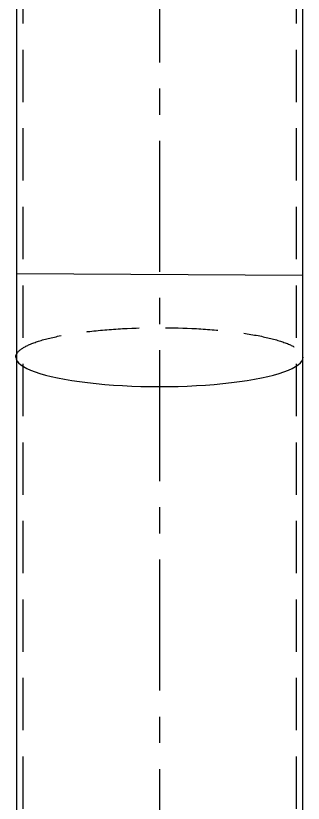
# Model space of a CAD drawing. Header units: inches. Extents: x 0 to 157513, y -28488 to 35640.
# Drawn here: x 80429 to 80977, y 22757 to 24261 of the extents above; entities that cross this region are included whole.
import ezdxf

# ---------------------------------------------------------------- set-up
doc = ezdxf.new("R2010")
doc.units = ezdxf.units.IN
doc.header["$LTSCALE"] = 400
doc.header["$MEASUREMENT"] = 0
for name, pattern in [('CENTER', [2, 1.25, -0.25, 0.25, -0.25]), ('DASHED2', [0.375, 0.25, -0.125]), ('HIDDEN2', [4.7625, 3.175, -1.5875])]:
    doc.linetypes.add(name, pattern=pattern)
doc.layers.add('cen', color=1, linetype='CENTER')
doc.layers.add('hid', color=3, linetype='HIDDEN2')

msp = doc.modelspace()

# ---------------------------------------------------------------- linework, layer by layer
at = {"ltscale": 10}
for p, q in [((80429.9, 31696.3, 3566.3), (80429.9, 22535.8, 2804.4)), ((80975.9, 31696.3, 3566.3), (80975.9, 22535.8, 2804.4))]:
    msp.add_line(p, q, dxfattribs=at)
msp.add_line((80975.9, 23764.9, 2946.7), (80429.9, 23768.2, 2906.9))
msp.add_ellipse((80702.9, 23609.2, 2919), major_axis=(-274.2, 0), ratio=0.205326, start_param=0, end_param=3.141593)
at = {"layer": 'cen', "ltscale": 0.5}
msp.add_line((80702.9, 32022.3, 3566.3), (80702.9, 22310.3, 3566.3), dxfattribs=at)
at = {"layer": 'hid', "linetype": 'DASHED2'}
for p, q in [((80441.9, 31696.3, 3566.3), (80441.9, 22544.6, 2805.1)), ((80963.9, 31696.3, 3566.3), (80963.9, 22544.6, 2805.1))]:
    msp.add_line(p, q, dxfattribs=at)
at = {"layer": 'hid', "linetype": 'DASHED2', "extrusion": (0, 0, -1)}
msp.add_ellipse((80702.9, 23609.2, 2919), major_axis=(-274.2, 0), ratio=0.205326, start_param=0, end_param=3.141593, dxfattribs=at)

doc.saveas('drawing.dxf')
